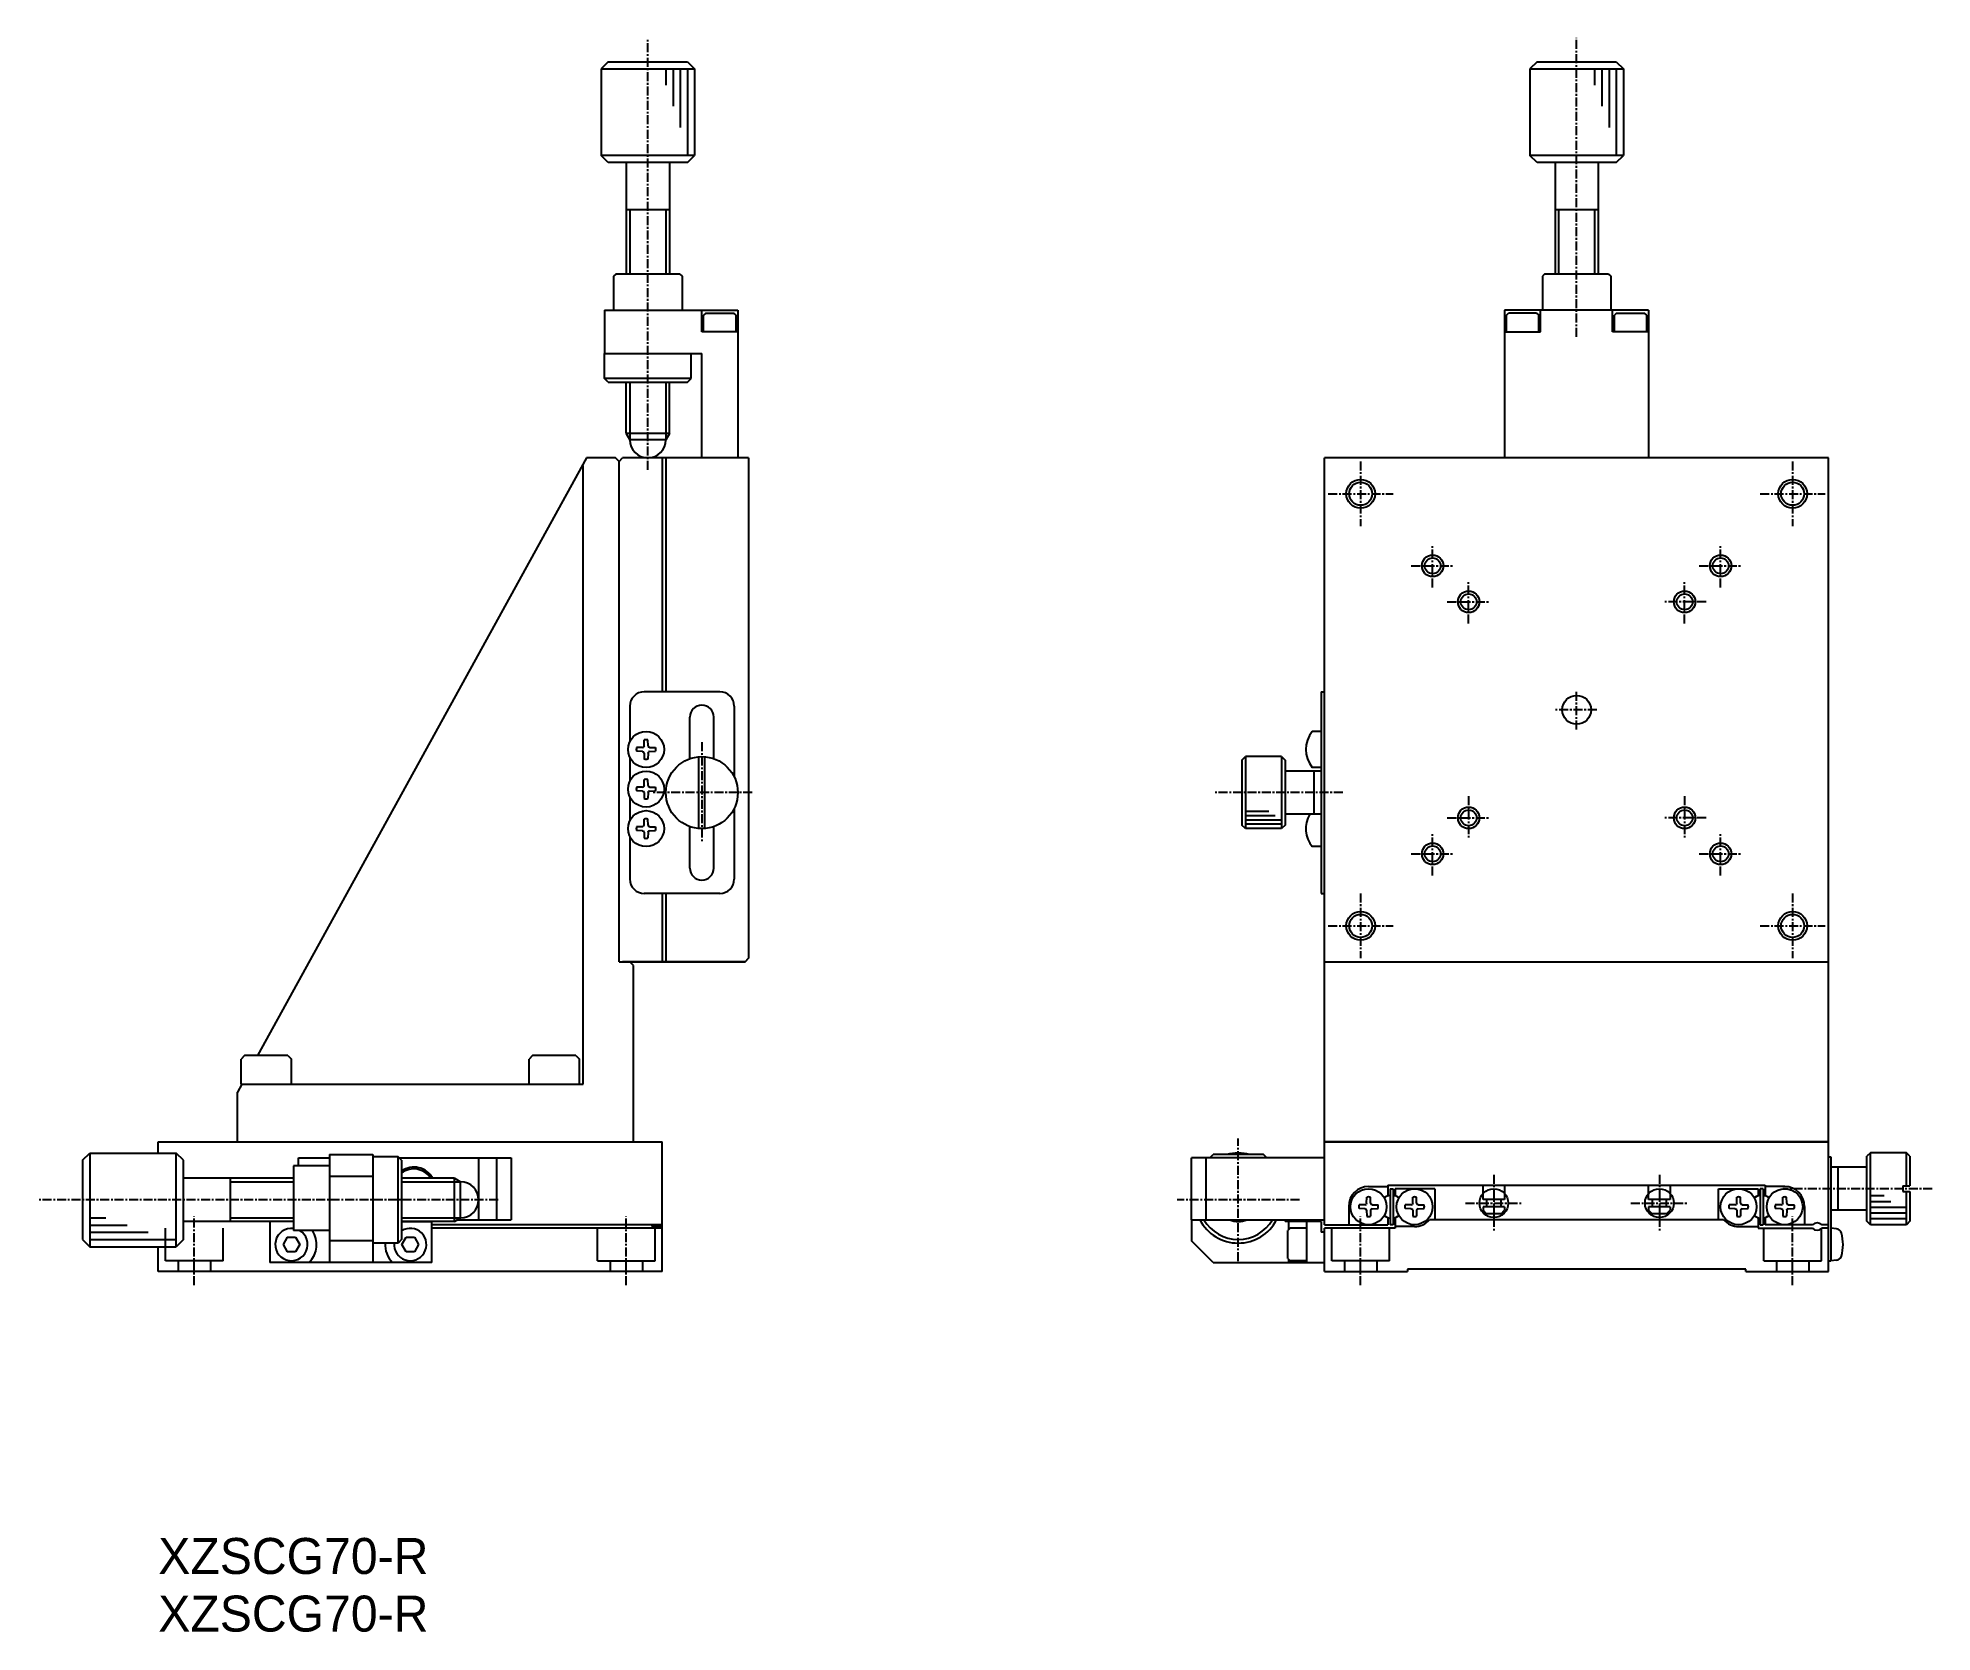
# Model space of a CAD drawing. Extents: x 155 to 419, y 95 to 317.
import ezdxf

# ---------------------------------------------------------------- set-up
doc = ezdxf.new("R2010")
doc.units = 0
doc.linetypes.add('CENTER', pattern=[2, 1.25, -0.25, 0.25, -0.25])
doc.layers.get('0').update_dxf_attribs({"linetype": 'CONTINUOUS'})
doc.layers.add('CENTER', color=1, linetype='CENTER')

msp = doc.modelspace()

# ---------------------------------------------------------------- linework, layer by layer
at = {"color": 7, "linetype": 'CONTINUOUS'}
for p, q in [((234.68, 313.33), (233.68, 312.33)), ((234.68, 313.33), (245.68, 313.33)), ((245.68, 313.33), (246.68, 312.33)), ((363.68, 313.33), (362.68, 312.33)), ((363.68, 313.33), (374.68, 313.33)), ((374.68, 313.33), (375.68, 312.33)), ((233.68, 312.33), (233.68, 300.33)), ((246.68, 312.33), (246.68, 300.33)), ((362.68, 312.33), (362.68, 300.33)), ((375.68, 312.33), (375.68, 300.33)), ((234.68, 299.33), (233.68, 300.33)), ((245.68, 299.33), (246.68, 300.33)), ((363.68, 299.33), (362.68, 300.33)), ((374.68, 299.33), (375.68, 300.33)), ((245.68, 299.33), (234.68, 299.33)), ((237.18, 299.33), (237.18, 283.83)), ((243.18, 299.33), (243.18, 283.83)), ((374.68, 299.33), (363.68, 299.33)), ((366.18, 299.33), (366.18, 283.83)), ((372.18, 299.33), (372.18, 283.83)), ((237.18, 292.83), (243.18, 292.83)), ((366.18, 292.83), (372.18, 292.83)), ((235.73, 283.83), (235.43, 283.53)), ((235.43, 283.53), (235.43, 278.83)), ((244.63, 283.83), (235.73, 283.83)), ((244.63, 283.83), (244.93, 283.53)), ((244.93, 283.53), (244.93, 278.83)), ((364.73, 283.83), (364.43, 283.53)), ((364.43, 283.53), (364.43, 278.83)), ((373.63, 283.83), (364.73, 283.83)), ((373.63, 283.83), (373.93, 283.53)), ((373.93, 283.53), (373.93, 278.83)), ((234.18, 278.83), (234.18, 272.83)), ((234.18, 278.83), (252.68, 278.83)), ((247.68, 275.83), (247.68, 278.83)), ((248.23, 278.43), (247.93, 278.13)), ((247.93, 275.83), (247.93, 278.13)), ((248.23, 278.43), (252.13, 278.43)), ((252.43, 278.13), (252.13, 278.43)), ((252.43, 275.83), (252.43, 278.13)), ((252.68, 278.83), (252.68, 258.33)), ((379.18, 278.83), (359.18, 278.83)), ((359.18, 278.83), (359.18, 258.33)), ((359.43, 278.13), (359.73, 278.43)), ((359.43, 275.83), (359.43, 278.13)), ((363.63, 278.43), (359.73, 278.43)), ((363.63, 278.43), (363.93, 278.13)), ((363.93, 275.83), (363.93, 278.13)), ((364.18, 275.83), (364.18, 278.83)), ((374.18, 275.83), (374.18, 278.83)), ((374.73, 278.43), (374.43, 278.13)), ((374.43, 275.83), (374.43, 278.13)), ((374.73, 278.43), (378.63, 278.43)), ((378.93, 278.13), (378.63, 278.43)), ((378.93, 275.83), (378.93, 278.13)), ((379.18, 278.83), (379.18, 258.33)), ((252.68, 275.83), (247.68, 275.83)), ((359.18, 275.83), (364.18, 275.83)), ((379.18, 275.83), (374.18, 275.83)), ((234.18, 269.33), (234.18, 272.83)), ((234.18, 272.83), (247.68, 272.83)), ((246.18, 269.33), (246.18, 272.83)), ((247.68, 258.33), (247.68, 272.83)), ((234.68, 268.83), (234.18, 269.33)), ((234.68, 268.83), (245.68, 268.83)), ((237.18, 261.7), (237.18, 268.83)), ((243.18, 261.7), (243.18, 268.83)), ((245.68, 268.83), (246.18, 269.33)), ((237.18, 261.7), (237.68, 260.83)), ((243.18, 261.7), (237.18, 261.7)), ((242.68, 260.83), (237.68, 260.83)), ((243.18, 261.7), (242.68, 260.83)), ((231.68, 258.33), (185.98, 175.33)), ((235.68, 258.33), (231.68, 258.33)), ((236.18, 257.83), (235.68, 258.33)), ((236.18, 257.83), (236.68, 258.33)), ((236.18, 257.83), (236.68, 258.33)), ((254.18, 258.33), (236.68, 258.33)), ((242.18, 258.33), (242.18, 225.83)), ((242.68, 258.33), (242.68, 225.83)), ((254.18, 258.33), (254.18, 188.83)), ((404.18, 258.33), (334.18, 258.33)), ((334.18, 163.33), (334.18, 258.33)), ((404.18, 163.33), (404.18, 258.33)), ((231.18, 171.33), (231.18, 257.24)), ((236.18, 188.33), (236.18, 257.83)), ((237.68, 223.83), (237.68, 218.92)), ((250.18, 225.83), (239.68, 225.83)), ((252.18, 223.83), (252.18, 214.01)), ((333.68, 225.83), (333.68, 197.83)), ((333.68, 225.83), (334.18, 225.83)), ((246.03, 216.47), (246.03, 222.33)), ((249.33, 216.61), (249.33, 222.33)), ((239.66, 218.33), (239.67, 219.15)), ((240.21, 218.33), (240.19, 219.15)), ((333.68, 220.33), (332.46, 220.33)), ((237.68, 216.74), (237.68, 213.42)), ((239.45, 218.1), (238.61, 218.09)), ((239.45, 217.55), (238.61, 217.57)), ((239.45, 218.1), (239.58, 218.16)), ((239.45, 217.55), (239.58, 217.49)), ((239.66, 218.33), (239.58, 218.16)), ((239.66, 217.33), (239.58, 217.49)), ((239.66, 217.33), (239.67, 216.5)), ((240.21, 217.33), (240.19, 216.5)), ((240.21, 218.33), (240.28, 218.16)), ((240.21, 217.33), (240.28, 217.49)), ((240.41, 218.1), (240.28, 218.16)), ((240.41, 217.55), (240.28, 217.49)), ((240.41, 218.1), (241.26, 218.09)), ((240.41, 217.55), (241.26, 217.57)), ((247.28, 206.85), (247.28, 216.81)), ((248.08, 206.85), (248.08, 216.81)), ((322.68, 216.33), (323.18, 216.83)), ((322.68, 216.33), (322.68, 207.33)), ((328.18, 216.83), (323.18, 216.83)), ((328.18, 216.83), (328.68, 216.33)), ((328.68, 216.33), (328.68, 207.33)), ((239.66, 212.83), (239.67, 213.65)), ((240.21, 212.83), (240.19, 213.65)), ((333.68, 214.83), (328.68, 214.83)), ((333.68, 215.33), (332.46, 215.33)), ((332.68, 214.83), (332.68, 208.83)), ((237.68, 211.24), (237.68, 207.92)), ((239.45, 212.6), (238.61, 212.59)), ((239.45, 212.05), (238.61, 212.07)), ((239.45, 212.6), (239.58, 212.66)), ((239.45, 212.05), (239.58, 211.99)), ((239.66, 212.83), (239.58, 212.66)), ((239.66, 211.83), (239.58, 211.99)), ((239.66, 211.83), (239.67, 211)), ((240.21, 211.83), (240.19, 211)), ((240.21, 212.83), (240.28, 212.66)), ((240.21, 211.83), (240.28, 211.99)), ((240.41, 212.6), (240.28, 212.66)), ((240.41, 212.05), (240.28, 211.99)), ((240.41, 212.6), (241.26, 212.59)), ((240.41, 212.05), (241.26, 212.07)), ((239.66, 207.33), (239.67, 208.15)), ((240.21, 207.33), (240.19, 208.15)), ((252.18, 209.65), (252.18, 199.83)), ((333.68, 208.83), (328.68, 208.83)), ((237.68, 205.74), (237.68, 199.83)), ((239.45, 207.1), (238.61, 207.09)), ((239.45, 206.55), (238.61, 206.57)), ((239.45, 207.1), (239.58, 207.16)), ((239.45, 206.55), (239.58, 206.49)), ((239.66, 207.33), (239.58, 207.16)), ((239.66, 206.33), (239.58, 206.49)), ((239.66, 206.33), (239.67, 205.5)), ((240.21, 206.33), (240.19, 205.5)), ((240.21, 207.33), (240.28, 207.16)), ((240.21, 206.33), (240.28, 206.49)), ((240.41, 207.1), (240.28, 207.16)), ((240.41, 206.55), (240.28, 206.49)), ((240.41, 207.1), (241.26, 207.09)), ((240.41, 206.55), (241.26, 206.57)), ((246.03, 201.33), (246.03, 207.18)), ((249.33, 201.33), (249.33, 207.04)), ((323.18, 206.83), (322.68, 207.33)), ((328.18, 206.83), (323.18, 206.83)), ((328.68, 207.33), (328.18, 206.83)), ((333.68, 204.33), (332.46, 204.33)), ((250.18, 197.83), (239.68, 197.83)), ((242.18, 197.83), (242.18, 188.33)), ((242.68, 197.83), (242.68, 188.33)), ((333.68, 197.83), (334.18, 197.83)), ((236.18, 188.33), (253.68, 188.33)), ((253.68, 188.33), (236.68, 188.33)), ((238.18, 187.83), (237.68, 188.33)), ((238.18, 163.33), (238.18, 187.83)), ((254.18, 188.83), (253.68, 188.33)), ((253.68, 188.33), (254.18, 188.83)), ((334.18, 188.33), (404.18, 188.33)), ((184.18, 175.33), (183.68, 174.83)), ((183.68, 171.33), (183.68, 174.83)), ((190.18, 175.33), (184.18, 175.33)), ((190.18, 175.33), (190.68, 174.83)), ((190.68, 171.33), (190.68, 174.83)), ((224.18, 175.33), (223.68, 174.83)), ((223.68, 171.33), (223.68, 174.83)), ((230.18, 175.33), (224.18, 175.33)), ((230.18, 175.33), (230.68, 174.83)), ((230.68, 171.33), (230.68, 174.83)), ((183.78, 171.33), (183.18, 170.24)), ((183.68, 171.33), (231.18, 171.33)), ((183.18, 163.33), (183.18, 170.24)), ((172.18, 163.33), (242.18, 163.33)), ((172.18, 161.78), (172.18, 163.33)), ((242.18, 145.33), (242.18, 163.33)), ((404.18, 163.33), (334.18, 163.33)), ((334.18, 151.83), (334.18, 163.33)), ((334.18, 163.33), (404.18, 163.33)), ((404.18, 145.33), (404.18, 163.33)), ((161.68, 160.78), (162.68, 161.78)), ((161.68, 160.78), (161.68, 149.78)), ((162.68, 161.78), (174.68, 161.78)), ((175.68, 160.78), (174.68, 161.78)), ((175.68, 149.78), (175.68, 160.78)), ((191.68, 161.13), (195.98, 161.13)), ((191.68, 160.03), (191.68, 161.13)), ((195.98, 161.58), (195.98, 146.58)), ((195.98, 161.58), (201.98, 161.58)), ((201.98, 161.58), (201.98, 146.58)), ((205.48, 161.28), (201.98, 161.28)), ((205.98, 160.78), (205.48, 161.28)), ((205.63, 161.13), (221.18, 161.13)), ((205.98, 160.78), (205.98, 149.78)), ((216.68, 161.13), (216.68, 152.53)), ((219.18, 161.13), (219.18, 152.53)), ((221.18, 161.13), (221.18, 152.53)), ((315.68, 152.53), (315.68, 161.13)), ((334.18, 161.13), (315.68, 161.13)), ((317.68, 161.13), (317.68, 152.53)), ((318.23, 161.13), (318.68, 161.58)), ((325.68, 161.58), (318.68, 161.58)), ((326.13, 161.13), (325.68, 161.58)), ((404.18, 161.28), (404.48, 161.28)), ((404.48, 161.28), (404.48, 146.78)), ((409.98, 161.83), (409.48, 161.33)), ((409.48, 152.33), (409.48, 161.33)), ((414.98, 161.83), (409.98, 161.83)), ((415.48, 161.33), (414.98, 161.83)), ((415.48, 161.33), (415.48, 157.23)), ((190.98, 158.28), (175.68, 158.28)), ((182.18, 158.28), (182.18, 152.28)), ((190.98, 160.03), (190.98, 151.03)), ((195.98, 160.03), (190.98, 160.03)), ((195.98, 158.58), (201.98, 158.58)), ((213.32, 158.28), (205.98, 158.28)), ((213.32, 158.28), (214.18, 157.78)), ((213.32, 152.28), (213.32, 158.28)), ((409.48, 159.83), (404.48, 159.83)), ((405.48, 159.83), (405.48, 153.83)), ((214.18, 152.78), (214.18, 157.78)), ((340.01, 154.83), (340.02, 155.65)), ((340.28, 157.13), (342.98, 157.13)), ((340.56, 154.83), (340.54, 155.65)), ((342.69, 155.71), (342.98, 155.88)), ((342.98, 157.33), (342.98, 155.88)), ((342.98, 157.33), (395.38, 157.33)), ((343.28, 156.83), (343.28, 151.83)), ((343.28, 156.83), (343.68, 156.83)), ((343.68, 156.83), (343.68, 151.83)), ((349.48, 156.83), (343.98, 156.83)), ((343.98, 156.83), (343.98, 155.88)), ((344.28, 155.71), (343.98, 155.88)), ((346.41, 154.83), (346.42, 155.65)), ((346.96, 154.83), (346.94, 155.65)), ((349.48, 156.83), (349.48, 152.53)), ((356.18, 155.33), (356.18, 157.33)), ((359.18, 155.33), (356.18, 155.33)), ((356.68, 155.33), (356.68, 154.33)), ((358.68, 154.33), (358.68, 155.33)), ((359.18, 157.33), (359.18, 155.33)), ((379.18, 155.33), (379.18, 157.33)), ((382.18, 155.33), (379.18, 155.33)), ((379.68, 155.33), (379.68, 154.33)), ((381.68, 154.33), (381.68, 155.33)), ((382.18, 157.33), (382.18, 155.33)), ((388.88, 152.53), (388.88, 156.83)), ((388.88, 156.83), (394.38, 156.83)), ((391.41, 154.83), (391.42, 155.65)), ((391.96, 154.83), (391.94, 155.65)), ((394.09, 155.71), (394.38, 155.88)), ((394.38, 156.83), (394.38, 155.88)), ((394.68, 156.83), (394.68, 151.83)), ((395.08, 156.83), (394.68, 156.83)), ((395.08, 156.83), (395.08, 151.83)), ((395.38, 157.33), (395.38, 155.88)), ((398.08, 157.13), (395.38, 157.13)), ((395.68, 155.71), (395.38, 155.88)), ((397.81, 154.83), (397.82, 155.65)), ((398.36, 154.83), (398.34, 155.65)), ((414.48, 157.23), (415.48, 157.23)), ((414.48, 157.23), (414.48, 156.43)), ((414.48, 156.43), (415.48, 156.43)), ((415.48, 156.43), (415.48, 152.33)), ((213.32, 152.28), (214.18, 152.78)), ((337.53, 154.38), (337.53, 151.83)), ((339.8, 154.6), (338.96, 154.59)), ((339.8, 154.05), (338.96, 154.07)), ((339.8, 154.6), (339.93, 154.66)), ((339.8, 154.05), (339.93, 153.99)), ((340.01, 154.83), (339.93, 154.66)), ((340.01, 153.83), (339.93, 153.99)), ((340.01, 153.83), (340.02, 153)), ((340.56, 153.83), (340.54, 153)), ((340.56, 154.83), (340.63, 154.66)), ((340.56, 153.83), (340.63, 153.99)), ((340.76, 154.6), (340.63, 154.66)), ((340.76, 154.05), (340.63, 153.99)), ((340.76, 154.6), (341.61, 154.59)), ((340.76, 154.05), (341.61, 154.07)), ((342.69, 152.95), (342.98, 152.78)), ((342.98, 152.78), (342.98, 151.83)), ((344.28, 152.95), (343.98, 152.78)), ((343.98, 152.78), (343.98, 151.33)), ((346.2, 154.6), (345.36, 154.59)), ((346.2, 154.05), (345.36, 154.07)), ((346.2, 154.6), (346.33, 154.66)), ((346.2, 154.05), (346.33, 153.99)), ((346.41, 154.83), (346.33, 154.66)), ((346.41, 153.83), (346.33, 153.99)), ((346.41, 153.83), (346.42, 153)), ((346.96, 153.83), (346.94, 153)), ((346.96, 154.83), (347.03, 154.66)), ((346.96, 153.83), (347.03, 153.99)), ((347.16, 154.6), (347.03, 154.66)), ((347.16, 154.05), (347.03, 153.99)), ((347.16, 154.6), (348.01, 154.59)), ((347.16, 154.05), (348.01, 154.07)), ((359.18, 154.33), (356.18, 154.33)), ((356.18, 154.33), (356.18, 153.83)), ((356.68, 153.33), (356.18, 153.83)), ((358.68, 153.33), (356.68, 153.33)), ((358.68, 153.33), (359.18, 153.83)), ((359.18, 154.33), (359.18, 153.83)), ((382.18, 154.33), (379.18, 154.33)), ((379.18, 154.33), (379.18, 153.83)), ((379.68, 153.33), (379.18, 153.83)), ((381.68, 153.33), (379.68, 153.33)), ((381.68, 153.33), (382.18, 153.83)), ((382.18, 154.33), (382.18, 153.83)), ((391.2, 154.6), (390.36, 154.59)), ((391.2, 154.05), (390.36, 154.07)), ((391.2, 154.6), (391.33, 154.66)), ((391.2, 154.05), (391.33, 153.99)), ((391.41, 154.83), (391.33, 154.66)), ((391.41, 153.83), (391.33, 153.99)), ((391.41, 153.83), (391.42, 153)), ((391.96, 153.83), (391.94, 153)), ((391.96, 154.83), (392.03, 154.66)), ((391.96, 153.83), (392.03, 153.99)), ((392.16, 154.6), (392.03, 154.66)), ((392.16, 154.05), (392.03, 153.99)), ((392.16, 154.6), (393.01, 154.59)), ((392.16, 154.05), (393.01, 154.07)), ((394.09, 152.95), (394.38, 152.78)), ((394.38, 152.78), (394.38, 151.33)), ((395.68, 152.95), (395.38, 152.78)), ((395.38, 152.78), (395.38, 151.83)), ((397.6, 154.6), (396.76, 154.59)), ((397.6, 154.05), (396.76, 154.07)), ((397.6, 154.6), (397.73, 154.66)), ((397.6, 154.05), (397.73, 153.99)), ((397.81, 154.83), (397.73, 154.66)), ((397.81, 153.83), (397.73, 153.99)), ((397.81, 153.83), (397.82, 153)), ((398.36, 153.83), (398.34, 153)), ((398.36, 154.83), (398.43, 154.66)), ((398.36, 153.83), (398.43, 153.99)), ((398.56, 154.6), (398.43, 154.66)), ((398.56, 154.05), (398.43, 153.99)), ((398.56, 154.6), (399.41, 154.59)), ((398.56, 154.05), (399.41, 154.07)), ((400.83, 154.38), (400.83, 151.83)), ((409.48, 153.83), (404.48, 153.83)), ((190.98, 152.28), (175.68, 152.28)), ((187.68, 152.28), (187.68, 146.58)), ((190.1, 150.08), (189.53, 149.08)), ((190.1, 150.08), (191.26, 150.08)), ((195.98, 151.03), (190.98, 151.03)), ((191.26, 150.08), (191.84, 149.08)), ((205.98, 152.28), (210.18, 152.28)), ((213.32, 152.28), (205.98, 152.28)), ((206.03, 149.08), (206.6, 150.08)), ((206.6, 150.08), (207.76, 150.08)), ((207.76, 150.08), (208.34, 149.08)), ((210.18, 146.58), (210.18, 152.28)), ((242.18, 151.83), (210.18, 151.83)), ((242.18, 151.33), (210.18, 151.33)), ((213.75, 152.53), (221.18, 152.53)), ((240.78, 151.58), (240.78, 151.83)), ((240.78, 151.58), (242.18, 151.58)), ((315.68, 152.53), (334.18, 152.53)), ((315.68, 152.53), (315.68, 149.58)), ((328.68, 152.53), (328.68, 152.28)), ((333.68, 152.28), (328.68, 152.28)), ((329.38, 151.33), (329.08, 151.03)), ((329.08, 147.13), (329.08, 151.03)), ((329.18, 152.28), (329.18, 151.13)), ((331.68, 151.33), (329.38, 151.33)), ((331.68, 152.28), (331.68, 146.58)), ((331.68, 151.33), (331.68, 146.83)), ((333.68, 152.28), (333.68, 150.78)), ((334.18, 150.78), (333.68, 150.78)), ((334.18, 151.83), (342.98, 151.83)), ((343.98, 151.33), (334.18, 151.33)), ((334.18, 145.33), (334.18, 151.33)), ((343.68, 151.83), (343.28, 151.83)), ((346.68, 151.58), (343.98, 151.58)), ((389.6, 152.53), (348.76, 152.53)), ((391.68, 151.58), (394.38, 151.58)), ((394.38, 151.33), (401.92, 151.33)), ((394.68, 151.83), (395.08, 151.83)), ((401.92, 151.83), (395.38, 151.83)), ((404.18, 151.83), (403.24, 151.83)), ((404.18, 151.33), (403.24, 151.33)), ((405.26, 151.26), (404.48, 151.33)), ((409.98, 151.83), (409.48, 152.33)), ((414.98, 151.83), (409.98, 151.83)), ((415.48, 152.33), (414.98, 151.83)), ((161.68, 149.78), (162.68, 148.78)), ((162.68, 148.78), (174.68, 148.78)), ((172.18, 145.33), (172.18, 148.78)), ((175.68, 149.78), (174.68, 148.78)), ((189.53, 149.08), (190.1, 148.08)), ((191.26, 148.08), (190.1, 148.08)), ((191.84, 149.08), (191.26, 148.08)), ((201.98, 149.58), (195.98, 149.58)), ((205.48, 149.28), (201.98, 149.28)), ((205.98, 149.78), (205.48, 149.28)), ((206.6, 148.08), (206.03, 149.08)), ((207.76, 148.08), (206.6, 148.08)), ((208.34, 149.08), (207.76, 148.08)), ((318.68, 146.58), (315.68, 149.58)), ((242.18, 145.33), (172.18, 145.33)), ((210.18, 146.58), (187.68, 146.58)), ((318.68, 146.58), (334.18, 146.58)), ((329.08, 147.13), (329.38, 146.83)), ((329.18, 147.03), (329.18, 146.58)), ((331.68, 146.83), (329.38, 146.83)), ((334.18, 145.33), (345.68, 145.33)), ((345.68, 145.68), (345.68, 145.33)), ((392.68, 145.68), (345.68, 145.68)), ((392.68, 145.33), (392.68, 145.68)), ((392.68, 145.33), (404.18, 145.33)), ((404.48, 146.78), (404.18, 146.78)), ((405.26, 146.9), (404.48, 146.83))]:
    msp.add_line(p, q, dxfattribs=at)
at = {"color": 3, "linetype": 'CONTINUOUS'}
for p, q in [((233.68, 312.33), (246.68, 312.33)), ((242.68, 312.33), (242.68, 310.09)), ((243.68, 312.33), (243.68, 307.16)), ((244.68, 312.33), (244.68, 304.21)), ((245.68, 312.33), (245.68, 300.33)), ((362.68, 312.33), (375.68, 312.33)), ((371.68, 312.33), (371.68, 310.09)), ((372.68, 312.33), (372.68, 307.16)), ((373.68, 312.33), (373.68, 304.21)), ((374.68, 312.33), (374.68, 300.33)), ((246.68, 300.33), (233.68, 300.33)), ((375.68, 300.33), (362.68, 300.33)), ((237.68, 292.83), (237.68, 283.83)), ((242.68, 292.83), (242.68, 283.83)), ((366.68, 292.83), (366.68, 283.83)), ((371.68, 292.83), (371.68, 283.83)), ((246.18, 269.33), (234.18, 269.33)), ((237.68, 268.83), (237.68, 260.83)), ((242.68, 268.83), (242.68, 260.83)), ((323.18, 216.83), (323.18, 206.83)), ((328.18, 216.83), (328.18, 206.83)), ((326.45, 209.23), (323.18, 209.23)), ((327.32, 208.63), (323.18, 208.63)), ((328.18, 208.03), (323.18, 208.03)), ((328.18, 207.43), (323.18, 207.43)), ((162.68, 161.78), (162.68, 148.78)), ((174.68, 148.78), (174.68, 161.78)), ((205.48, 149.28), (205.48, 161.28)), ((409.98, 151.83), (409.98, 161.83)), ((414.98, 157.23), (414.98, 161.83)), ((182.18, 157.78), (190.98, 157.78)), ((205.98, 157.78), (214.18, 157.78)), ((411.89, 155.83), (409.98, 155.83)), ((414.98, 151.83), (414.98, 156.43)), ((162.68, 152.78), (164.92, 152.78)), ((182.18, 152.78), (190.98, 152.78)), ((205.98, 152.78), (214.18, 152.78)), ((412.8, 155.03), (409.98, 155.03)), ((414.98, 154.23), (409.98, 154.23)), ((414.98, 153.43), (409.98, 153.43)), ((414.98, 152.63), (409.98, 152.63)), ((162.68, 151.78), (167.85, 151.78)), ((162.68, 150.78), (170.8, 150.78)), ((173.18, 146.83), (173.18, 151.33)), ((181.18, 146.83), (181.18, 151.33)), ((233.18, 146.83), (233.18, 151.33)), ((241.18, 146.83), (241.18, 151.33)), ((335.18, 146.83), (335.18, 151.33)), ((343.18, 146.83), (343.18, 151.33)), ((395.18, 146.83), (395.18, 151.33)), ((403.18, 146.83), (403.18, 151.28)), ((162.68, 149.78), (174.68, 149.78)), ((181.18, 146.83), (173.18, 146.83)), ((174.93, 146.83), (174.93, 145.33)), ((179.43, 146.83), (179.43, 145.33)), ((233.18, 146.83), (241.18, 146.83)), ((234.93, 146.83), (234.93, 145.33)), ((239.43, 146.83), (239.43, 145.33)), ((343.18, 146.83), (335.18, 146.83)), ((336.93, 146.83), (336.93, 145.33)), ((341.43, 146.83), (341.43, 145.33)), ((395.18, 146.83), (403.18, 146.83)), ((396.93, 146.83), (396.93, 145.33)), ((401.43, 146.83), (401.43, 145.33))]:
    msp.add_line(p, q, dxfattribs=at)
for centre, radius in [((339.18, 253.33), 2), ((399.18, 253.33), 2), ((349.18, 243.33), 1.5), ((389.18, 243.33), 1.5), ((354.18, 238.33), 1.5), ((384.18, 238.33), 1.5), ((354.18, 208.33), 1.5), ((384.18, 208.33), 1.5), ((349.18, 203.33), 1.5), ((389.18, 203.33), 1.5), ((339.18, 193.33), 2), ((399.18, 193.33), 2), ((357.68, 154.83), 2), ((380.68, 154.83), 2)]:
    msp.add_circle(centre, radius, dxfattribs=at)
at = {"color": 7, "linetype": 'CONTINUOUS'}
for centre, radius in [((339.18, 253.33), 1.6), ((399.18, 253.33), 1.6), ((349.18, 243.33), 1.1), ((389.18, 243.33), 1.1), ((354.18, 238.33), 1.1), ((384.18, 238.33), 1.1), ((369.18, 223.33), 2), ((239.93, 217.83), 2.5), ((247.68, 211.83), 5), ((239.93, 212.33), 2.5), ((239.93, 206.83), 2.5), ((354.18, 208.33), 1.1), ((384.18, 208.33), 1.1), ((349.18, 203.33), 1.1), ((389.18, 203.33), 1.1), ((339.18, 193.33), 1.6), ((399.18, 193.33), 1.6), ((340.28, 154.33), 2.5), ((346.68, 154.33), 2.5), ((391.68, 154.33), 2.5), ((398.08, 154.33), 2.5)]:
    msp.add_circle(centre, radius, dxfattribs=at)
for centre, radius, start, end in [((240.18, 260.83), 2.5, 180, 0), ((239.68, 223.83), 2, 90, 180), ((247.68, 222.33), 1.65, 0, 180), ((250.18, 223.83), 2, 0, 90), ((239.93, 217.83), 1.35, 78.8959, 101.1041), ((335.58, 217.83), 4, 141.3178, 218.6822), ((239.93, 217.83), 1.35, 168.8959, 191.1041), ((239.93, 217.83), 1.35, 258.8959, 281.1041), ((239.93, 217.83), 1.35, 348.8959, 11.1041), ((239.93, 212.33), 1.35, 78.8959, 101.1041), ((239.93, 212.33), 1.35, 168.8959, 191.1041), ((239.93, 212.33), 1.35, 258.8959, 281.1041), ((239.93, 212.33), 1.35, 348.8959, 11.1041), ((239.93, 206.83), 1.35, 78.8959, 101.1041), ((335.58, 206.83), 4, 150, 218.6822), ((239.93, 206.83), 1.35, 168.8959, 191.1041), ((239.93, 206.83), 1.35, 258.8959, 281.1041), ((239.93, 206.83), 1.35, 348.8959, 11.1041), ((247.68, 201.33), 1.65, 180, 0), ((239.68, 199.83), 2, 180, 270), ((250.18, 199.83), 2, 270, 0), ((322.18, 155.28), 6.5, 75.75, 104.25), ((207.68, 156.83), 3, 28.9033, 124.5181), ((207.68, 156.83), 2.75, 31.8214, 128.1835), ((214.18, 155.28), 2.5, 270, 90), ((340.28, 154.38), 2.75, 90, 180), ((340.28, 154.33), 1.35, 78.8959, 101.1041), ((343.48, 154.33), 1.59, 97.2376, 129.8488), ((343.6, 154.21), 1.75, 121.3783, 130.324), ((343.48, 154.33), 1.59, 50.1512, 82.7624), ((343.37, 154.21), 1.75, 49.676, 58.6217), ((346.68, 154.33), 1.35, 78.8959, 101.1041), ((391.68, 154.33), 1.35, 78.8959, 101.1041), ((394.88, 154.33), 1.59, 97.2376, 129.8488), ((395, 154.21), 1.75, 121.3783, 130.324), ((394.88, 154.33), 1.59, 50.1512, 82.7624), ((394.77, 154.21), 1.75, 49.676, 58.6217), ((398.08, 154.33), 1.35, 78.8959, 101.1041), ((398.08, 154.38), 2.75, 0, 90), ((340.28, 154.33), 1.35, 168.8959, 191.1041), ((340.28, 154.33), 1.35, 258.8959, 281.1041), ((340.28, 154.33), 1.35, 348.8959, 11.1041), ((343.6, 154.44), 1.75, 229.676, 238.6217), ((343.48, 154.33), 1.59, 230.1512, 262.7624), ((343.48, 154.33), 1.59, 277.2376, 309.8488), ((343.37, 154.44), 1.75, 301.3783, 310.324), ((346.68, 154.33), 1.35, 168.8959, 191.1041), ((346.68, 154.33), 1.35, 258.8959, 281.1041), ((346.68, 154.33), 1.35, 348.8959, 11.1041), ((391.68, 154.33), 1.35, 168.8959, 191.1041), ((391.68, 154.33), 1.35, 258.8959, 281.1041), ((391.68, 154.33), 1.35, 348.8959, 11.1041), ((395, 154.44), 1.75, 229.676, 238.6217), ((394.88, 154.33), 1.59, 230.1512, 262.7624), ((394.88, 154.33), 1.59, 277.2376, 309.8488), ((394.77, 154.44), 1.75, 301.3783, 310.324), ((398.08, 154.33), 1.35, 168.8959, 191.1041), ((398.08, 154.33), 1.35, 258.8959, 281.1041), ((398.08, 154.33), 1.35, 348.8959, 11.1041), ((190.68, 149.08), 2.25, 82.3377, 60.0736), ((190.68, 149.08), 3.5, 314.4153, 33.8584), ((207.18, 149.08), 2.25, 174.9003, 122.231), ((322.18, 155.28), 6, 207.2796, 332.7204), ((322.18, 155.28), 3, 246.4435, 293.5565), ((346.68, 154.33), 2.75, 270, 319.1148), ((391.68, 154.33), 2.75, 220.8852, 270), ((402.58, 151.08), 1, 48.5904, 131.4096), ((402.58, 152.08), 1, 228.5904, 311.4096), ((405.19, 150.46), 0.8, 15.4427, 85), ((400.18, 149.08), 6, 344.5573, 15.2816), ((207.18, 149.08), 3.5, 176.7242, 225.5847), ((405.19, 147.69), 0.8, 275, 344.5573)]:
    msp.add_arc(centre, radius, start, end, dxfattribs=at)
at = {"color": 3, "linetype": 'CONTINUOUS'}
msp.add_arc((322.18, 155.28), 5.5, 210, 330, dxfattribs=at)
at = {"layer": 'CENTER', "color": 1, "linetype": 'CENTER'}
for p, q in [((240.18, 256.64), (240.18, 316.64)), ((369.18, 275.11), (369.18, 316.64)), ((339.18, 257.83), (339.18, 248.83)), ((399.18, 257.83), (399.18, 248.83)), ((334.68, 253.33), (343.68, 253.33)), ((394.68, 253.33), (403.68, 253.33)), ((349.18, 240.33), (349.18, 246.33)), ((389.18, 240.33), (389.18, 246.33)), ((346.18, 243.33), (352.18, 243.33)), ((386.18, 243.33), (392.18, 243.33)), ((354.18, 235.33), (354.18, 241.33)), ((384.18, 235.33), (384.18, 241.33)), ((351.18, 238.33), (357.18, 238.33)), ((387.18, 238.33), (381.18, 238.33)), ((369.18, 220.58), (369.18, 225.98)), ((372, 223.33), (366.05, 223.33)), ((247.68, 218.83), (247.68, 204.83)), ((254.68, 211.83), (240.68, 211.83)), ((336.71, 211.83), (318.81, 211.83)), ((354.18, 211.33), (354.18, 205.33)), ((384.18, 211.33), (384.18, 205.33)), ((351.18, 208.33), (357.18, 208.33)), ((387.18, 208.33), (381.18, 208.33)), ((349.18, 200.33), (349.18, 206.33)), ((389.18, 200.33), (389.18, 206.33)), ((346.18, 203.33), (352.18, 203.33)), ((386.18, 203.33), (392.18, 203.33)), ((339.18, 197.83), (339.18, 188.83)), ((399.18, 197.83), (399.18, 188.83)), ((334.68, 193.33), (343.68, 193.33)), ((394.68, 193.33), (403.68, 193.33)), ((322.18, 146.78), (322.18, 163.78)), ((357.68, 158.78), (357.68, 150.88)), ((380.68, 158.78), (380.68, 150.88)), ((219.37, 155.28), (155.46, 155.28)), ((330.68, 155.28), (313.68, 155.28)), ((418.56, 156.83), (397.82, 156.83)), ((177.18, 143.43), (177.18, 152.96)), ((237.18, 143.43), (237.18, 152.96)), ((339.18, 143.43), (339.18, 152.96)), ((353.73, 154.83), (361.63, 154.83)), ((376.73, 154.83), (384.63, 154.83)), ((399.18, 143.43), (399.18, 152.96))]:
    msp.add_line(p, q, dxfattribs=at)

# ---------------------------------------------------------------- texts
at = {"color": 7, "linetype": 'CONTINUOUS'}
for p in [(172.18, 103.33), (172.18, 95.33)]:
    msp.add_text('XZSCG70-R', height=5, dxfattribs=at).set_placement(p)

doc.saveas('drawing.dxf')
